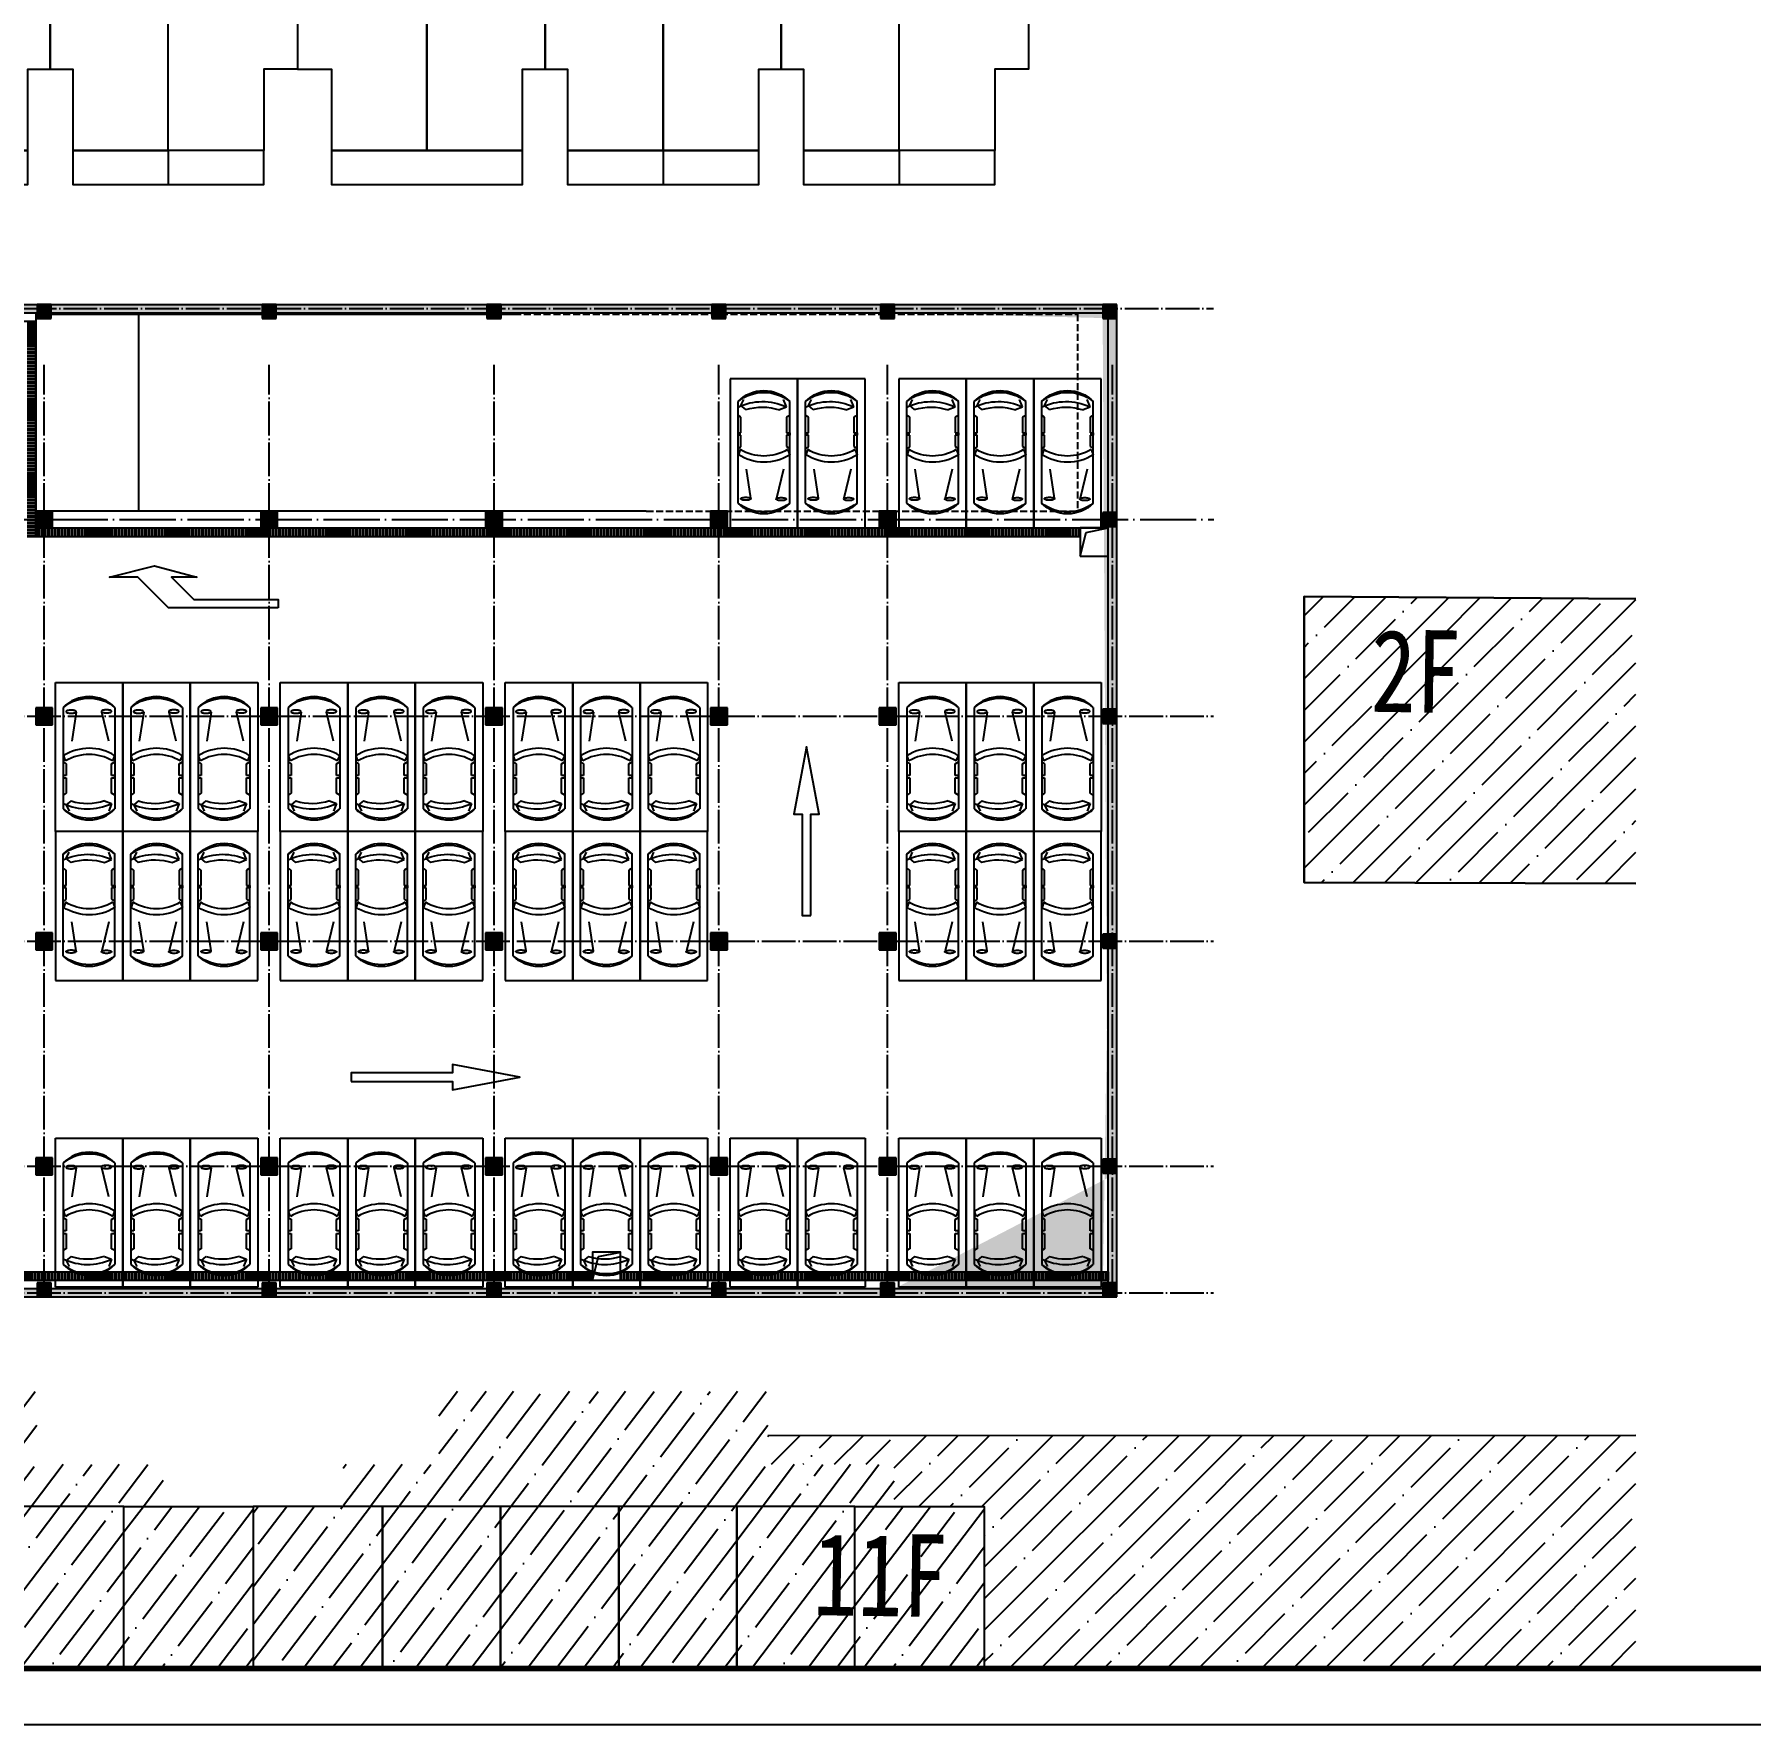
# Model space of a CAD drawing. Extents: x 1922674 to 2277828, y 3052116 to 4032933.
# Drawn here: x 2101798 to 2162848, y 3436610 to 3496722 of the extents above; entities that cross this region are included whole.
import ezdxf

# ---------------------------------------------------------------- set-up
doc = ezdxf.new("R2010")
doc.units = 0
doc.header["$LTSCALE"] = 2
doc.linetypes.add('DASH', pattern=[0.35, 0.25, -0.1])
doc.linetypes.add('DOTE', pattern=[2.42, 2, -0.2, 0.02, -0.2])
doc.layers.get('0').update_dxf_attribs({"linetype": 'CONTINUOUS'})
for name, color, linetype in [('1建筑内墙', 4, 'CONTINUOUS'), ('DOTE', 1, 'DOTE'), ('PUB_TITLE', 4, 'CONTINUOUS'), ('WINDOW', 4, 'CONTINUOUS'), ('填充', 251, 'CONTINUOUS'), ('墙__实线', 3, 'CONTINUOUS'), ('建筑', 7, 'CONTINUOUS'), ('建筑细部轮廓', 7, 'CONTINUOUS'), ('排水2', 252, 'CONTINUOUS'), ('柱', 2, 'CONTINUOUS'), ('楼层标注', 1, 'CONTINUOUS'), ('道路', 5, 'CONTINUOUS'), ('铺装1', 254, 'CONTINUOUS')]:
    doc.layers.add(name, color=color, linetype=linetype)
doc.styles.add('HZ', font='simhei.ttf', dxfattribs={"width": 0.8})
doc.styles.get("Standard").update_dxf_attribs({"font": 'simhei.ttf'})
pattern_1 = [(45, (0, 0), (-1122.532, 1122.532), []), (45, (1122.5, 0), (-1122.532, 1122.532), [1984.375, -396.875, 0, -396.875])]
pattern_2 = [(90, (0, 0), (-119.0625, 7e-15), []), (90, (39.69, 39.69), (-119.0625, 7e-15), [])]
pattern_3 = [(52.808239074, (-34520817.3, -3480915317.8), (-1264.6292502, 959.6192524), []), (52.808239074, (-34519705.1, -3480915165.3), (-1264.6292502, 959.6192524), [1984.375, -396.875, 0, -396.875])]
pattern_4 = [(52.808239074, (-34494817.3, -3480915317.5), (-1264.6292502, 959.6192524), []), (52.808239074, (-34493705.1, -3480915165), (-1264.6292502, 959.6192524), [1984.375, -396.875, 0, -396.875])]

# ---------------------------------------------------------------- blocks, each defined once
blk = doc.blocks.new('g1')
at = {"layer": '填充', "color": 4, "ltscale": 500}
for p, q in [((625508, 3584271), (627908, 3584271)), ((625508, 3578971), (625508, 3584271)), ((627908, 3584271), (627908, 3578971)), ((625790, 3583388), (625790, 3579779)), ((626249, 3583213), (626092, 3582185)), ((627404, 3582185), (627155, 3583213)), ((627627, 3583388), (627627, 3579779)), ((625790, 3581452), (625895, 3581387)), ((625868, 3581485), (625803, 3581660)), ((625895, 3581387), (625895, 3580971)), ((627509, 3581376), (627627, 3581452)), ((627509, 3580971), (627509, 3581376)), ((627548, 3581485), (627627, 3581671)), ((625895, 3580971), (625790, 3580971)), ((625790, 3580971), (625790, 3580884)), ((625790, 3580884), (625895, 3580884)), ((625895, 3580884), (625895, 3580337)), ((627627, 3580971), (627509, 3580971)), ((627509, 3580337), (627509, 3580884)), ((627509, 3580884), (627627, 3580884)), ((627627, 3580884), (627627, 3580971)), ((625895, 3580337), (625790, 3580271)), ((626065, 3580064), (625895, 3579922)), ((627260, 3580064), (627509, 3579965)), ((627627, 3580271), (627509, 3580337)), ((625895, 3579922), (626000, 3579703)), ((627509, 3579965), (627404, 3579703)), ((627908, 3578971), (625508, 3578971))]:
    blk.add_line(p, q, dxfattribs=at)
for centre, radius, start, end in [((626708, 3582478), 1293, 44.72195, 135.27805), ((626708, 3582217), 1488, 51.885, 128.115), ((625908, 3583235), 20.5, 126.48864, 180), ((625908, 3583235), 20.5, 180, 233.51136), ((625982, 3583134), 146, 107.03374, 126.48864), ((625982, 3583336), 146, 233.51136, 252.96626), ((626032, 3582971), 317, 97.23244, 107.03374), ((626032, 3583500), 317, 252.96626, 262.76756), ((626066, 3582708), 582, 90, 97.23244), ((626066, 3583762), 582, 262.76756, 270), ((626066, 3582708), 582, 82.76756, 90), ((626066, 3583762), 582, 270, 277.23244), ((626099, 3582971), 317, 72.96626, 82.76756), ((626099, 3583500), 317, 277.23244, 287.03374), ((626149, 3583134), 146, 53.51136, 72.96626), ((626149, 3583336), 146, 287.03374, 306.48864), ((626224, 3583235), 20.5, 0, 53.51136), ((626224, 3583235), 20.5, 306.48864, 0), ((627167, 3583246), 20.5, 126.48864, 180), ((627167, 3583246), 20.5, 180, 233.51136), ((627242, 3583145), 146, 107.03374, 126.48864), ((627242, 3583347), 146, 233.51136, 252.96626), ((627292, 3582981), 317, 97.23244, 107.03374), ((627292, 3583511), 317, 252.96626, 262.76756), ((627325, 3582719), 582, 90, 97.23244), ((627325, 3583773), 582, 262.76756, 270), ((627325, 3582719), 582, 82.76756, 90), ((627325, 3583773), 582, 270, 277.23244), ((627359, 3582981), 317, 72.96626, 82.76756), ((627359, 3583511), 317, 277.23244, 287.03374), ((627409, 3583145), 146, 53.51136, 72.96626), ((627409, 3583347), 146, 287.03374, 306.48864), ((627483, 3583246), 20.5, 360, 53.51136), ((627483, 3583246), 20.5, 306.48864, 0), ((626717, 3580226), 1708, 57.79102, 122.88648), ((626708, 3580065), 1650, 59.3925, 120.6075), ((626654, 3581773), 1995, 244.31325, 294.95712), ((626646, 3581926), 1951, 252.69377, 288.34853), ((626708, 3580653), 1268, 223.57202, 316.42798), ((626708, 3580900), 1449, 230.65713, 309.34287)]:
    blk.add_arc(centre, radius, start, end, dxfattribs=at)
at = {"layer": '填充', "color": 4, "ltscale": 500, "width": 0.8, "flags": 9}
for tag in ['YSIZE', 'XSIZE']:
    blk.add_attdef(tag, (625794, 3581628), '', height=0.5, rotation=270, dxfattribs=at)
blk = doc.blocks.new('A')
at = {"layer": '建筑细部轮廓', "color": 3, "flags": 128}
for points in [[(509647.85, 3447080.176), (509643.293, 3447080.801), (509642.478, 3447074.857), (509643.667, 3447074.694), (509643.273, 3447071.82), (509646.642, 3447071.359)], [(509652.012, 3447079.606), (509647.85, 3447080.176), (509646.642, 3447071.359), (509650.01, 3447070.897), (509650.404, 3447073.77), (509651.196, 3447073.661)], [(509656.173, 3447079.035), (509652.012, 3447079.606), (509651.196, 3447073.661), (509651.989, 3447073.552), (509651.595, 3447070.679), (509654.963, 3447070.217)], [(509660.334, 3447078.464), (509656.173, 3447079.035), (509654.963, 3447070.217), (509658.332, 3447069.756), (509658.726, 3447072.629), (509659.519, 3447072.52)], [(509664.495, 3447077.894), (509660.334, 3447078.464), (509659.519, 3447072.52), (509660.311, 3447072.411), (509659.917, 3447069.538), (509663.287, 3447069.076)], [(509665.882, 3447077.704), (509669.052, 3447077.269), (509668.237, 3447071.325), (509667.048, 3447071.488), (509666.654, 3447068.615), (509663.287, 3447069.076), (509664.495, 3447077.894)], [(509643.273, 3447071.82), (509643.11, 3447070.632), (509649.847, 3447069.708), (509650.01, 3447070.897)], [(509651.595, 3447070.679), (509651.432, 3447069.491), (509658.169, 3447068.567), (509658.332, 3447069.756)], [(509659.917, 3447069.538), (509659.754, 3447068.349), (509666.491, 3447067.426), (509666.654, 3447068.615)]]:
    blk.add_lwpolyline(points, close=True, dxfattribs=at)
for points in [[(509654.964, 3447070.217), (509654.801, 3447069.029)], [(509663.286, 3447069.076), (509663.123, 3447067.888)]]:
    blk.add_lwpolyline(points, dxfattribs=at)
blk = doc.blocks.new('a00')
at = {"layer": 'PUB_TITLE'}
blk.add_lwpolyline([(2049330, 4204231), (2376330, 4204231), (2376330, 4372431), (2049330, 4372431)], close=True, dxfattribs=at)
at = {"layer": 'PUB_TITLE', "const_width": 200}
blk.add_lwpolyline([(2054330, 4206231), (2374330, 4206231), (2374330, 4370431), (2054330, 4370431)], close=True, dxfattribs=at)

msp = doc.modelspace()

# ---------------------------------------------------------------- hatches: boundary and pattern name
at = {"ltscale": 500}
h = msp.add_hatch(dxfattribs=at)
h.set_pattern_fill('ANSI35', color=253, scale=500, angle=7.80824, style=0)
h.set_pattern_definition(pattern_3)
h.paths.add_polyline_path([(2101884, 3448473), (2090184, 3448473), (2090184, 3445873), (2086784, 3445873), (2086784, 3444373), (2088184, 3444373), (2092384, 3444373), (2096584, 3444373), (2100784, 3444373), (2104984, 3444373), (2106384, 3444373), (2106384, 3445873), (2101884, 3445873)])
h = msp.add_hatch(dxfattribs=at)
h.set_pattern_fill('ANSI35', color=253, scale=500, angle=7.80824, style=0)
h.set_pattern_definition(pattern_4)
h.paths.add_polyline_path([(2127884, 3448473), (2116184, 3448473), (2116184, 3445873), (2112784, 3445873), (2112784, 3444373), (2114184, 3444373), (2118384, 3444373), (2122584, 3444373), (2126784, 3444373), (2130984, 3444373), (2132384, 3444373), (2132384, 3445873), (2127884, 3445873)])
h = msp.add_hatch(dxfattribs=at)
h.set_pattern_fill('ANSI35', color=253, scale=500, angle=7.80824, style=0)
h.set_pattern_definition(pattern_3)
h.paths.add_polyline_path([(2104984, 3444373), (2100784, 3444373), (2100784, 3438610), (2104985, 3438610)])
h = msp.add_hatch(dxfattribs=at)
h.set_pattern_fill('ANSI35', color=253, scale=500, angle=7.80824, style=0)
h.set_pattern_definition(pattern_3)
h.paths.add_polyline_path([(2109584, 3444373), (2106384, 3444373), (2104984, 3444373), (2104985, 3438610), (2109584, 3438610)])
h = msp.add_hatch(dxfattribs=at)
h.set_pattern_fill('ANSI35', color=253, scale=500, angle=7.80824, style=0)
h.set_pattern_definition(pattern_4)
h.paths.add_polyline_path([(2114184, 3444373), (2109584, 3444373), (2109584, 3438610), (2114184, 3438610)])
h = msp.add_hatch(dxfattribs=at)
h.set_pattern_fill('ANSI35', color=253, scale=500, angle=7.80824, style=0)
h.set_pattern_definition(pattern_4)
h.paths.add_polyline_path([(2118384, 3444373), (2114184, 3444373), (2114184, 3438610), (2118384, 3438610)])
h = msp.add_hatch(dxfattribs=at)
h.set_pattern_fill('ANSI35', color=253, scale=500, angle=7.80824, style=0)
h.set_pattern_definition(pattern_4)
h.paths.add_polyline_path([(2122584, 3444373), (2118384, 3444373), (2118384, 3438610), (2122584, 3438610)])
h = msp.add_hatch(dxfattribs=at)
h.set_pattern_fill('ANSI35', color=253, scale=500, angle=7.80824, style=0)
h.set_pattern_definition(pattern_4)
h.paths.add_polyline_path([(2126784, 3444373), (2122584, 3444373), (2122584, 3438610), (2126784, 3438610)])
h = msp.add_hatch(dxfattribs=at)
h.set_pattern_fill('ANSI35', color=253, scale=500, angle=7.80824, style=0)
h.set_pattern_definition(pattern_4)
h.paths.add_polyline_path([(2130984, 3444373), (2126784, 3444373), (2126784, 3438610), (2130985, 3438610)])
h = msp.add_hatch(dxfattribs=at)
h.set_pattern_fill('ANSI35', color=253, scale=500, angle=7.80824, style=0)
h.set_pattern_definition(pattern_4)
h.paths.add_polyline_path([(2135584, 3444373), (2132384, 3444373), (2130984, 3444373), (2130985, 3438610), (2135584, 3438610)])
at = {"layer": '1建筑内墙', "ltscale": 500}
h = msp.add_hatch(dxfattribs=at)
h.set_pattern_fill('ANSI35', color=253, scale=500, style=0)
h.set_pattern_definition(pattern_1)
h.paths.add_polyline_path([(2158768, 3466526), (2158768, 3476652), (2146966, 3476732), (2146966, 3466557)])
h = msp.add_hatch(dxfattribs=at)
h.set_pattern_fill('ANSI35', color=253, scale=500, style=0)
h.set_pattern_definition(pattern_1)
h.paths.add_polyline_path([(2135584, 3438610), (2158768, 3438610), (2158768, 3446900), (2127884, 3446895), (2127884, 3445873), (2132384, 3445873), (2132384, 3444373), (2135584, 3444373)])
at = {"layer": '墙__实线'}
for points in [[(2101899, 3487119), (2094398, 3487119), (2094398, 3486819), (2101899, 3486819)], [(2109899, 3487119), (2102399, 3487119), (2102399, 3486819), (2109899, 3486819)], [(2117899, 3487119), (2110399, 3487119), (2110399, 3486819), (2117899, 3486819)], [(2125899, 3487119), (2118399, 3487119), (2118399, 3486819), (2125899, 3486819)], [(2131899, 3487119), (2126399, 3487119), (2126399, 3486819), (2131899, 3486819)], [(2139799, 3487119), (2132399, 3487119), (2132399, 3486819), (2139799, 3486819)], [(2140299, 3486619), (2139999, 3486619), (2139999, 3479719), (2140299, 3479719)], [(2140299, 3479219), (2139999, 3479219), (2139999, 3472719), (2140299, 3472719)], [(2140299, 3472219), (2139999, 3472219), (2139999, 3464719), (2140299, 3464719)], [(2140299, 3464219), (2139999, 3464219), (2139999, 3456719), (2140299, 3456719)], [(2140299, 3456219), (2139999, 3456219), (2139999, 3452319), (2140299, 3452319)], [(2101899, 3452119), (2094398, 3452119), (2094398, 3451819), (2101899, 3451819)], [(2109899, 3452119), (2102399, 3452119), (2102399, 3451819), (2109899, 3451819)], [(2117899, 3452119), (2110399, 3452119), (2110399, 3451819), (2117899, 3451819)], [(2125899, 3452119), (2118399, 3452119), (2118399, 3451819), (2125899, 3451819)], [(2131899, 3452119), (2126399, 3452119), (2126399, 3451819), (2131899, 3451819)], [(2139799, 3452119), (2132399, 3452119), (2132399, 3451819), (2139799, 3451819)], [(2140299, 3452319), (2139799, 3452319), (2139799, 3451819), (2140299, 3451819)]]:
    msp.add_hatch(color=94, dxfattribs=at).paths.add_polyline_path(points)
h = msp.add_hatch(color=94, dxfattribs=at)
h.paths.add_polyline_path([(2140299, 3479219), (2140299, 3479719), (2139799, 3479719), (2139799, 3479219)], flags=17)
h.paths.add_polyline_path([(2140299, 3452319), (2139799, 3452319), (2139799, 3451819), (2140299, 3451819)], flags=17)
edge = h.paths.add_edge_path()
edge.add_line((2139999, 3452319), (2139999, 3456219))
edge.add_line((2140299, 3452319), (2140299, 3456219))
edge.add_line((2132399, 3452119), (2139799, 3452119))
edge.add_line((2132399, 3451819), (2139799, 3451819))
edge.add_line((2139999, 3464719), (2139999, 3472219))
edge.add_line((2140299, 3464719), (2140299, 3472219))
edge.add_line((2139999, 3472719), (2139999, 3479219))
edge.add_line((2140299, 3472719), (2140299, 3479219))
edge.add_line((2139999, 3456719), (2139999, 3464219))
edge.add_line((2140299, 3456719), (2140299, 3464219))
edge.add_line((2139999, 3479719), (2139999, 3486619))
edge.add_line((2140299, 3479719), (2140299, 3486619))
edge.add_line((2132399, 3486819), (2139799, 3486819))
edge.add_line((2140299, 3486619), (2140299, 3487119))
edge.add_line((2139799, 3486619), (2140299, 3486619))
edge.add_line((2139799, 3487119), (2139799, 3486619))
at = {"layer": '排水2'}
h = msp.add_hatch(dxfattribs=at)
h.set_pattern_fill('ANSI32', color=256, scale=25, angle=315, style=0)
h.set_pattern_definition([(0, (-50, 0), (3e-14, 119.0625), []), (0, (-10.31, -39.69), (3e-14, 119.0625), [])])
h.paths.add_polyline_path([(2101849, 3486519), (2101549, 3486519), (2101549, 3478869), (2101849, 3478869)])
h = msp.add_hatch(dxfattribs=at)
h.set_pattern_fill('ANSI32', color=256, scale=25, angle=45, style=0)
h.set_pattern_definition(pattern_2)
h.paths.add_polyline_path([(2138999, 3478869), (2138999, 3479169), (2101899, 3479169), (2101899, 3478869)])
h = msp.add_hatch(dxfattribs=at)
h.set_pattern_fill('ANSI32', color=256, scale=25, angle=45, style=0)
h.set_pattern_definition(pattern_2)
h.paths.add_polyline_path([(2082647, 3452719), (2082647, 3452419), (2121647, 3452419), (2121647, 3452719)])
h = msp.add_hatch(dxfattribs=at)
h.set_pattern_fill('ANSI32', color=256, scale=25, angle=45, style=0)
h.set_pattern_definition(pattern_2)
h.paths.add_polyline_path([(2122647, 3452719), (2122647, 3452419), (2139999, 3452419), (2139999, 3452719)])

# ---------------------------------------------------------------- linework, layer by layer
at = {"layer": '1建筑内墙', "color": 253, "ltscale": 500, "flags": 128}
msp.add_lwpolyline([(2158768, 3476652), (2146966, 3476732), (2146966, 3466557), (2158768, 3466526)], dxfattribs=at)
at = {"layer": 'DOTE', "ltscale": 300}
for p, q in [((2078149, 3486969), (2143740, 3486969)), ((2102149, 3451969), (2102149, 3484969)), ((2110149, 3451969), (2110149, 3484969)), ((2118149, 3451969), (2118149, 3484969)), ((2126149, 3451969), (2126149, 3484969)), ((2132149, 3451969), (2132149, 3484969)), ((2140149, 3451969), (2140149, 3484969)), ((1970862, 3472469), (2143740, 3472469)), ((1970862, 3464469), (2143740, 3464469)), ((1970862, 3456469), (2143740, 3456469)), ((1970862, 3451969), (2143740, 3451969))]:
    msp.add_line(p, q, dxfattribs=at)
at = {"layer": 'DOTE', "ltscale": 500}
msp.add_line((1974149, 3479469), (2143750, 3479469), dxfattribs=at)
at = {"layer": 'WINDOW'}
for points in [[(2110476, 3476323), (2106576, 3476323), (2105476, 3477423), (2104476, 3477423), (2106076, 3477823), (2107576, 3477423), (2106676, 3477423), (2107476, 3476623), (2110476, 3476623)], [(2129415, 3465386), (2129415, 3468986), (2129715, 3468986), (2129265, 3471386), (2128815, 3468986), (2129115, 3468986), (2129115, 3465386)]]:
    msp.add_lwpolyline(points, close=True, dxfattribs=at)
at = {"layer": 'WINDOW', "elevation": 0}
msp.add_lwpolyline([(2113069, 3459486), (2116669, 3459486), (2116669, 3459186), (2119069, 3459636), (2116669, 3460086), (2116669, 3459786), (2113069, 3459786)], close=True, dxfattribs=at)
at = {"layer": '墙__实线', "color": 94}
for p, q in [((2094398, 3487119), (2101899, 3487119)), ((2094398, 3486819), (2101899, 3486819)), ((2102399, 3487119), (2109899, 3487119)), ((2102399, 3486819), (2109899, 3486819)), ((2110399, 3487119), (2117899, 3487119)), ((2110399, 3486819), (2117899, 3486819)), ((2118399, 3487119), (2125899, 3487119)), ((2118399, 3486819), (2125899, 3486819)), ((2126399, 3487119), (2131899, 3487119)), ((2126399, 3486819), (2131899, 3486819)), ((2132399, 3487119), (2139799, 3487119)), ((2132399, 3486819), (2139799, 3486819)), ((2139999, 3479719), (2139999, 3486619)), ((2140299, 3479719), (2140299, 3486619)), ((2139999, 3472719), (2139999, 3479219)), ((2140299, 3472719), (2140299, 3479219)), ((2139999, 3464719), (2139999, 3472219)), ((2140299, 3464719), (2140299, 3472219)), ((2139999, 3456719), (2139999, 3464219)), ((2140299, 3456719), (2140299, 3464219)), ((2139999, 3452319), (2139999, 3456219)), ((2140299, 3452319), (2140299, 3456219)), ((2094398, 3452119), (2101899, 3452119)), ((2094398, 3451819), (2101899, 3451819)), ((2102399, 3452119), (2109899, 3452119)), ((2102399, 3451819), (2109899, 3451819)), ((2110399, 3452119), (2117899, 3452119)), ((2110399, 3451819), (2117899, 3451819)), ((2118399, 3452119), (2125899, 3452119)), ((2118399, 3451819), (2125899, 3451819)), ((2126399, 3452119), (2131899, 3452119)), ((2126399, 3451819), (2131899, 3451819)), ((2132399, 3452119), (2139799, 3452119)), ((2132399, 3451819), (2139799, 3451819))]:
    msp.add_line(p, q, dxfattribs=at)
at = {"layer": '建筑', "color": 253}
msp.add_line((2127884, 3446895), (2158768, 3446900), dxfattribs=at)
at = {"layer": '建筑', "color": 253, "elevation": 0}
msp.add_lwpolyline([(2158768, 3466526), (2146966, 3466557), (2146966, 3476732), (2158768, 3476652)], dxfattribs=at)
at = {"layer": '建筑细部轮廓', "color": 253, "elevation": 0, "flags": 128}
for points in [[(2104985, 3438610), (2104984, 3444373), (2100784, 3444373), (2100784, 3438610)], [(2104985, 3438610), (2104984, 3444373), (2106384, 3444373), (2109584, 3444373), (2109584, 3438610)], [(2114184, 3438610), (2114184, 3444373), (2109584, 3444373), (2109584, 3438610)], [(2118384, 3438610), (2118384, 3444373), (2114184, 3444373), (2114184, 3438610)], [(2122584, 3438610), (2122584, 3444373), (2118384, 3444373), (2118384, 3438610)], [(2126784, 3438610), (2126784, 3444373), (2122584, 3444373), (2122584, 3438610)], [(2130985, 3438610), (2130984, 3444373), (2126784, 3444373), (2126784, 3438610)], [(2130985, 3438610), (2130984, 3444373), (2132384, 3444373), (2135584, 3444373), (2135584, 3438610)]]:
    msp.add_lwpolyline(points, dxfattribs=at)
at = {"layer": '柱'}
for p, q in [((2101899, 3487119), (2101899, 3486619)), ((2102399, 3487119), (2101899, 3487119)), ((2101899, 3486619), (2102399, 3486619)), ((2102399, 3486619), (2102399, 3487119)), ((2109899, 3487119), (2109899, 3486619)), ((2110399, 3487119), (2109899, 3487119)), ((2109899, 3486619), (2110399, 3486619)), ((2110399, 3486619), (2110399, 3487119)), ((2117899, 3487119), (2117899, 3486619)), ((2118399, 3487119), (2117899, 3487119)), ((2117899, 3486619), (2118399, 3486619)), ((2118399, 3486619), (2118399, 3487119)), ((2125899, 3487119), (2125899, 3486619)), ((2126399, 3487119), (2125899, 3487119)), ((2125899, 3486619), (2126399, 3486619)), ((2126399, 3486619), (2126399, 3487119)), ((2131899, 3487119), (2131899, 3486619)), ((2132399, 3487119), (2131899, 3487119)), ((2131899, 3486619), (2132399, 3486619)), ((2132399, 3486619), (2132399, 3487119)), ((2139799, 3487119), (2139799, 3486619)), ((2140299, 3487119), (2139799, 3487119)), ((2139799, 3486619), (2140299, 3486619)), ((2140299, 3486619), (2140299, 3487119)), ((2101849, 3479769), (2101849, 3479169)), ((2102449, 3479769), (2101849, 3479769)), ((2102449, 3479169), (2102449, 3479769)), ((2109849, 3479769), (2109849, 3479169)), ((2110449, 3479769), (2109849, 3479769)), ((2110449, 3479169), (2110449, 3479769)), ((2117849, 3479769), (2117849, 3479169)), ((2118449, 3479769), (2117849, 3479769)), ((2118449, 3479169), (2118449, 3479769)), ((2125849, 3479769), (2125849, 3479169)), ((2126449, 3479769), (2125849, 3479769)), ((2126449, 3479169), (2126449, 3479769)), ((2131849, 3479769), (2131849, 3479169)), ((2132449, 3479769), (2131849, 3479769)), ((2132449, 3479169), (2132449, 3479769)), ((2139799, 3479719), (2139799, 3479219)), ((2140299, 3479719), (2139799, 3479719)), ((2140299, 3479219), (2140299, 3479719)), ((2101849, 3479169), (2102449, 3479169)), ((2109849, 3479169), (2110449, 3479169)), ((2117849, 3479169), (2118449, 3479169)), ((2125849, 3479169), (2126449, 3479169)), ((2131849, 3479169), (2132449, 3479169)), ((2139799, 3479219), (2140299, 3479219)), ((2101849, 3472769), (2101849, 3472169)), ((2102449, 3472769), (2101849, 3472769)), ((2102449, 3472169), (2102449, 3472769)), ((2109849, 3472769), (2109849, 3472169)), ((2110449, 3472769), (2109849, 3472769)), ((2110449, 3472169), (2110449, 3472769)), ((2117849, 3472769), (2117849, 3472169)), ((2118449, 3472769), (2117849, 3472769)), ((2118449, 3472169), (2118449, 3472769)), ((2125849, 3472769), (2125849, 3472169)), ((2126449, 3472769), (2125849, 3472769)), ((2126449, 3472169), (2126449, 3472769)), ((2131849, 3472769), (2131849, 3472169)), ((2132449, 3472769), (2131849, 3472769)), ((2132449, 3472169), (2132449, 3472769)), ((2139799, 3472719), (2139799, 3472219)), ((2140299, 3472719), (2139799, 3472719)), ((2140299, 3472219), (2140299, 3472719)), ((2101849, 3472169), (2102449, 3472169)), ((2109849, 3472169), (2110449, 3472169)), ((2117849, 3472169), (2118449, 3472169)), ((2125849, 3472169), (2126449, 3472169)), ((2131849, 3472169), (2132449, 3472169)), ((2139799, 3472219), (2140299, 3472219)), ((2101849, 3464769), (2101849, 3464169)), ((2102449, 3464769), (2101849, 3464769)), ((2102449, 3464169), (2102449, 3464769)), ((2109849, 3464769), (2109849, 3464169)), ((2110449, 3464769), (2109849, 3464769)), ((2110449, 3464169), (2110449, 3464769)), ((2117849, 3464769), (2117849, 3464169)), ((2118449, 3464769), (2117849, 3464769)), ((2118449, 3464169), (2118449, 3464769)), ((2125849, 3464769), (2125849, 3464169)), ((2126449, 3464769), (2125849, 3464769)), ((2126449, 3464169), (2126449, 3464769)), ((2131849, 3464769), (2131849, 3464169)), ((2132449, 3464769), (2131849, 3464769)), ((2132449, 3464169), (2132449, 3464769)), ((2139799, 3464719), (2139799, 3464219)), ((2140299, 3464719), (2139799, 3464719)), ((2140299, 3464219), (2140299, 3464719)), ((2101849, 3464169), (2102449, 3464169)), ((2109849, 3464169), (2110449, 3464169)), ((2117849, 3464169), (2118449, 3464169)), ((2125849, 3464169), (2126449, 3464169)), ((2131849, 3464169), (2132449, 3464169)), ((2139799, 3464219), (2140299, 3464219)), ((2101849, 3456769), (2101849, 3456169)), ((2102449, 3456769), (2101849, 3456769)), ((2102449, 3456169), (2102449, 3456769)), ((2109849, 3456769), (2109849, 3456169)), ((2110449, 3456769), (2109849, 3456769)), ((2110449, 3456169), (2110449, 3456769)), ((2117849, 3456769), (2117849, 3456169)), ((2118449, 3456769), (2117849, 3456769)), ((2118449, 3456169), (2118449, 3456769)), ((2125849, 3456769), (2125849, 3456169)), ((2126449, 3456769), (2125849, 3456769)), ((2126449, 3456169), (2126449, 3456769)), ((2131849, 3456769), (2131849, 3456169)), ((2132449, 3456769), (2131849, 3456769)), ((2132449, 3456169), (2132449, 3456769)), ((2139799, 3456719), (2139799, 3456219)), ((2140299, 3456719), (2139799, 3456719)), ((2140299, 3456219), (2140299, 3456719)), ((2101849, 3456169), (2102449, 3456169)), ((2109849, 3456169), (2110449, 3456169)), ((2117849, 3456169), (2118449, 3456169)), ((2125849, 3456169), (2126449, 3456169)), ((2131849, 3456169), (2132449, 3456169)), ((2139799, 3456219), (2140299, 3456219)), ((2101899, 3452319), (2101899, 3451819)), ((2102399, 3452319), (2101899, 3452319)), ((2101899, 3451819), (2102399, 3451819)), ((2102399, 3451819), (2102399, 3452319)), ((2109899, 3452319), (2109899, 3451819)), ((2110399, 3452319), (2109899, 3452319)), ((2109899, 3451819), (2110399, 3451819)), ((2110399, 3451819), (2110399, 3452319)), ((2117899, 3452319), (2117899, 3451819)), ((2118399, 3452319), (2117899, 3452319)), ((2117899, 3451819), (2118399, 3451819)), ((2118399, 3451819), (2118399, 3452319)), ((2125899, 3452319), (2125899, 3451819)), ((2126399, 3452319), (2125899, 3452319)), ((2125899, 3451819), (2126399, 3451819)), ((2126399, 3451819), (2126399, 3452319)), ((2131899, 3452319), (2131899, 3451819)), ((2132399, 3452319), (2131899, 3452319)), ((2131899, 3451819), (2132399, 3451819)), ((2132399, 3451819), (2132399, 3452319)), ((2139799, 3452319), (2139799, 3451819)), ((2140299, 3452319), (2139799, 3452319)), ((2139799, 3451819), (2140299, 3451819)), ((2140299, 3451819), (2140299, 3452319))]:
    msp.add_line(p, q, dxfattribs=at)
for points in [[(2101899, 3487119), (2102399, 3487119), (2101899, 3486619), (2102399, 3486619)], [(2109899, 3487119), (2110399, 3487119), (2109899, 3486619), (2110399, 3486619)], [(2117899, 3487119), (2118399, 3487119), (2117899, 3486619), (2118399, 3486619)], [(2125899, 3487119), (2126399, 3487119), (2125899, 3486619), (2126399, 3486619)], [(2131899, 3487119), (2132399, 3487119), (2131899, 3486619), (2132399, 3486619)], [(2139799, 3487119), (2140299, 3487119), (2139799, 3486619), (2140299, 3486619)], [(2101849, 3479769), (2102449, 3479769), (2101849, 3479169), (2102449, 3479169)], [(2109849, 3479769), (2110449, 3479769), (2109849, 3479169), (2110449, 3479169)], [(2117849, 3479769), (2118449, 3479769), (2117849, 3479169), (2118449, 3479169)], [(2125849, 3479769), (2126449, 3479769), (2125849, 3479169), (2126449, 3479169)], [(2131849, 3479769), (2132449, 3479769), (2131849, 3479169), (2132449, 3479169)], [(2139799, 3479719), (2140299, 3479719), (2139799, 3479219), (2140299, 3479219)], [(2101849, 3472769), (2102449, 3472769), (2101849, 3472169), (2102449, 3472169)], [(2109849, 3472769), (2110449, 3472769), (2109849, 3472169), (2110449, 3472169)], [(2117849, 3472769), (2118449, 3472769), (2117849, 3472169), (2118449, 3472169)], [(2125849, 3472769), (2126449, 3472769), (2125849, 3472169), (2126449, 3472169)], [(2131849, 3472769), (2132449, 3472769), (2131849, 3472169), (2132449, 3472169)], [(2139799, 3472719), (2140299, 3472719), (2139799, 3472219), (2140299, 3472219)], [(2101849, 3464769), (2102449, 3464769), (2101849, 3464169), (2102449, 3464169)], [(2109849, 3464769), (2110449, 3464769), (2109849, 3464169), (2110449, 3464169)], [(2117849, 3464769), (2118449, 3464769), (2117849, 3464169), (2118449, 3464169)], [(2125849, 3464769), (2126449, 3464769), (2125849, 3464169), (2126449, 3464169)], [(2131849, 3464769), (2132449, 3464769), (2131849, 3464169), (2132449, 3464169)], [(2139799, 3464719), (2140299, 3464719), (2139799, 3464219), (2140299, 3464219)], [(2101849, 3456769), (2102449, 3456769), (2101849, 3456169), (2102449, 3456169)], [(2109849, 3456769), (2110449, 3456769), (2109849, 3456169), (2110449, 3456169)], [(2117849, 3456769), (2118449, 3456769), (2117849, 3456169), (2118449, 3456169)], [(2125849, 3456769), (2126449, 3456769), (2125849, 3456169), (2126449, 3456169)], [(2131849, 3456769), (2132449, 3456769), (2131849, 3456169), (2132449, 3456169)], [(2139799, 3456719), (2140299, 3456719), (2139799, 3456219), (2140299, 3456219)], [(2101899, 3452319), (2102399, 3452319), (2101899, 3451819), (2102399, 3451819)], [(2109899, 3452319), (2110399, 3452319), (2109899, 3451819), (2110399, 3451819)], [(2117899, 3452319), (2118399, 3452319), (2117899, 3451819), (2118399, 3451819)], [(2125899, 3452319), (2126399, 3452319), (2125899, 3451819), (2126399, 3451819)], [(2131899, 3452319), (2132399, 3452319), (2131899, 3451819), (2132399, 3451819)], [(2139799, 3452319), (2140299, 3452319), (2139799, 3451819), (2140299, 3451819)]]:
    msp.add_solid(points, dxfattribs=at)
at = {"layer": '道路', "color": 6, "ltscale": 500}
for p, q in [((2078249, 3486519), (2101849, 3486519)), ((2101849, 3478869), (2101849, 3486519)), ((2139999, 3452719), (2139999, 3452419))]:
    msp.add_line(p, q, dxfattribs=at)
at = {"layer": '道路', "color": 6, "ltscale": 500, "flags": 128}
for points in [[(2101549, 3478869), (2138999, 3478869)], [(2101899, 3479169), (2139999, 3479169)], [(2138999, 3478169), (2139214, 3479008), (2139999, 3479169)], [(2121647, 3452419), (2121863, 3453258), (2122647, 3453419)], [(1971418, 3452419), (2139999, 3452419)], [(2082647, 3452719), (2121647, 3452719)], [(2122647, 3452719), (2139999, 3452719)]]:
    msp.add_lwpolyline(points, dxfattribs=at)
at = {"layer": '道路', "color": 6, "ltscale": 500}
for points in [[(2138999, 3478169), (2139999, 3478169), (2139999, 3479169), (2138999, 3479169)], [(2121647, 3452419), (2122647, 3452419), (2122647, 3453419), (2121647, 3453419)]]:
    msp.add_lwpolyline(points, close=True, dxfattribs=at)
at = {"layer": '铺装1', "ltscale": 500}
for p, q in [((2101849, 3486819), (2101849, 3478869)), ((2101899, 3486769), (2118861, 3486769)), ((2105499, 3486769), (2105499, 3479769)), ((2123566, 3479769), (2101899, 3479769))]:
    msp.add_line(p, q, dxfattribs=at)
at = {"layer": '铺装1', "linetype": 'DASH', "ltscale": 500}
for p, q in [((2118861, 3486769), (2138899, 3486769)), ((2138899, 3486769), (2138899, 3479769)), ((2123566, 3479769), (2138899, 3479769))]:
    msp.add_line(p, q, dxfattribs=at)

# ---------------------------------------------------------------- block references
at = {"layer": '填充', "xscale": -1, "rotation": 180}
for p in [(1501039, 7063440), (1503439, 7063440), (1507039, 7063440), (1509439, 7063440), (1511839, 7063440), (1477039, 7047340), (1479439, 7047340), (1481839, 7047340), (1485039, 7047340), (1487439, 7047340), (1489839, 7047340), (1493039, 7047340), (1495439, 7047340), (1497839, 7047340), (1507039, 7047340), (1509439, 7047340), (1511839, 7047340)]:
    msp.add_blockref('g1', p, dxfattribs=at)
at = {"layer": '填充'}
for p in [(1477039, -110602), (1479439, -110602), (1481839, -110602), (1485039, -110602), (1487439, -110602), (1489839, -110602), (1493039, -110602), (1495439, -110602), (1497839, -110602), (1507039, -110602), (1509439, -110602), (1511839, -110602), (1477039, -126802), (1479439, -126802), (1481839, -126802), (1485039, -126802), (1487439, -126802), (1489839, -126802), (1493039, -126802), (1495439, -126802), (1497839, -126802), (1501039, -126802), (1503439, -126802), (1507039, -126802), (1509439, -126802), (1511839, -126802)]:
    msp.add_blockref('g1', p, dxfattribs=at)
at = {"layer": '墙__实线'}
msp.add_blockref('a00', (-98503, -767620), dxfattribs=at)
at = {"layer": '建筑细部轮廓', "xscale": 999.9999999999831, "yscale": 1000, "zscale": 1000}
for p, rotation in [((-34519238, -3480858205, 0), 7.808239074338), ((-34493238, -3480858205, 0), 7.808239074338001)]:
    msp.add_blockref('A', p, dxfattribs=dict(at, rotation=rotation))

# ---------------------------------------------------------------- texts
at = {"layer": '楼层标注', "color": 252, "style": 'HZ', "width": 0.8}
for s, p in [('2F', (2149325, 3472632, 2107)), ('11F', (2129474, 3440505, 2107))]:
    msp.add_text(s, height=2931, rotation=359.17272, dxfattribs=at).set_placement(p)

doc.saveas('drawing.dxf')
